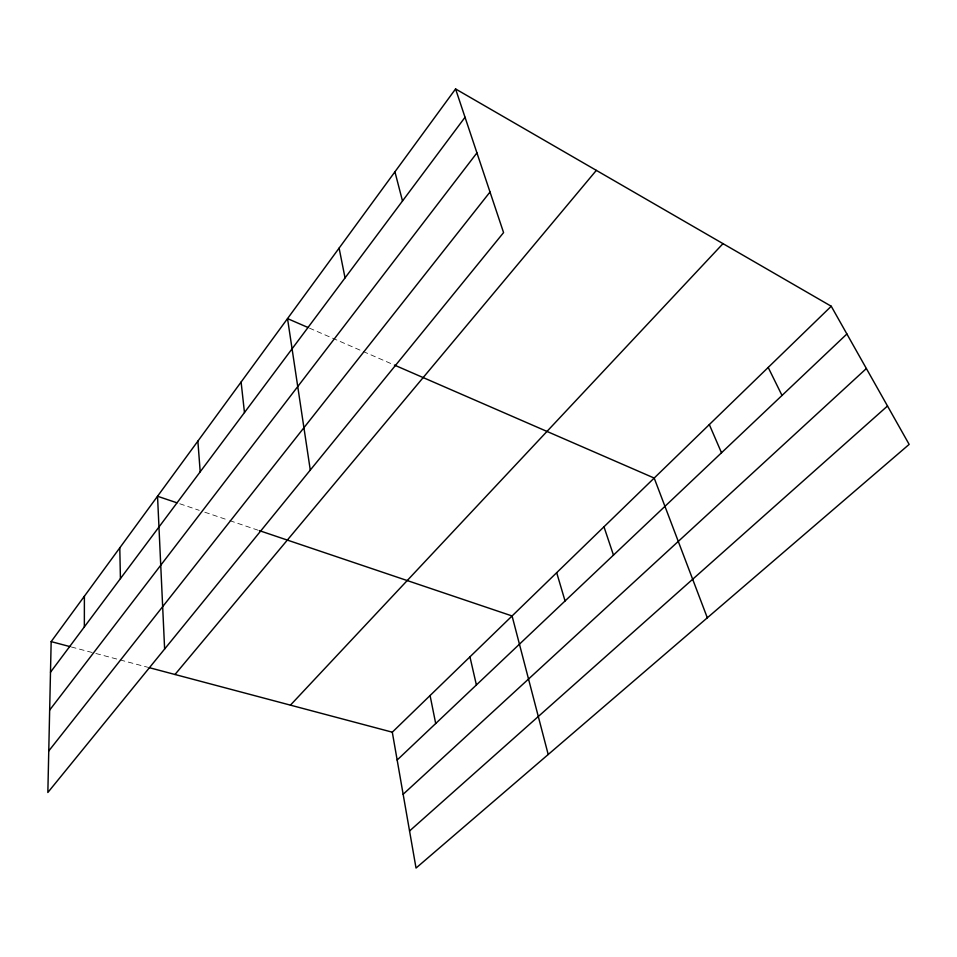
<?xml version="1.0" encoding="UTF-8"?>
<svg xmlns="http://www.w3.org/2000/svg" width="957" height="957" viewBox="0 0 957 957"><rect width="100%" height="100%" fill="white"/><g stroke="black" fill="none" stroke-linecap="round" stroke-linejoin="round"><path stroke-width="0.72" stroke-dasharray="4.79 3.59" d="M71.356 646.98L94.444 653.105M95.879 653.487L147.689 667.244M179.76 503.753L199.223 510.332M204.774 512.198L228.436 520.189M229.847 520.668L257.888 530.142M309.458 328.131L393.028 364.473"/><path stroke-width="1.44" d="M84.348 626.895L84.395 596.187M51.164 641.621L47.85 792.492L503.573 232.599L455.568 88.941L51.164 641.621L69.921 646.597M50.494 672.221L465.042 117.268M49.656 710.094L476.933 152.893M48.759 750.946L490.008 192.022M174.999 674.494L596.343 170.37M290.438 705.142L723.002 243.628M392.298 732.189L831.25 306.252L909.15 444.395L416.032 868.059L392.298 732.189L149.125 667.627M397.155 760.025L846.897 333.993M403.148 794.274L866.372 368.529M409.56 830.975L887.51 406.007M176.985 502.82L157.534 496.252L164.628 649.025M259.287 530.609L512.079 615.961L548.205 754.499M308.082 327.533L287.531 318.597L310.283 470.066M394.404 365.072L654.193 478.057L707.319 617.803M455.568 88.941L831.25 306.252M768.196 367.44L782.013 395.456M709.316 424.573L721.506 452.769M603.975 526.793L613.473 555.12M556.687 572.681L565.061 600.972M394.93 171.817L402.502 200.982M469.947 656.849L476.395 684.973M430.076 695.536L435.698 723.516M339.101 248.114L345.046 277.901M241.104 382.046L244.466 412.551M197.872 441.117L200.204 471.801M119.781 547.835L120.426 578.602"/></g></svg>
